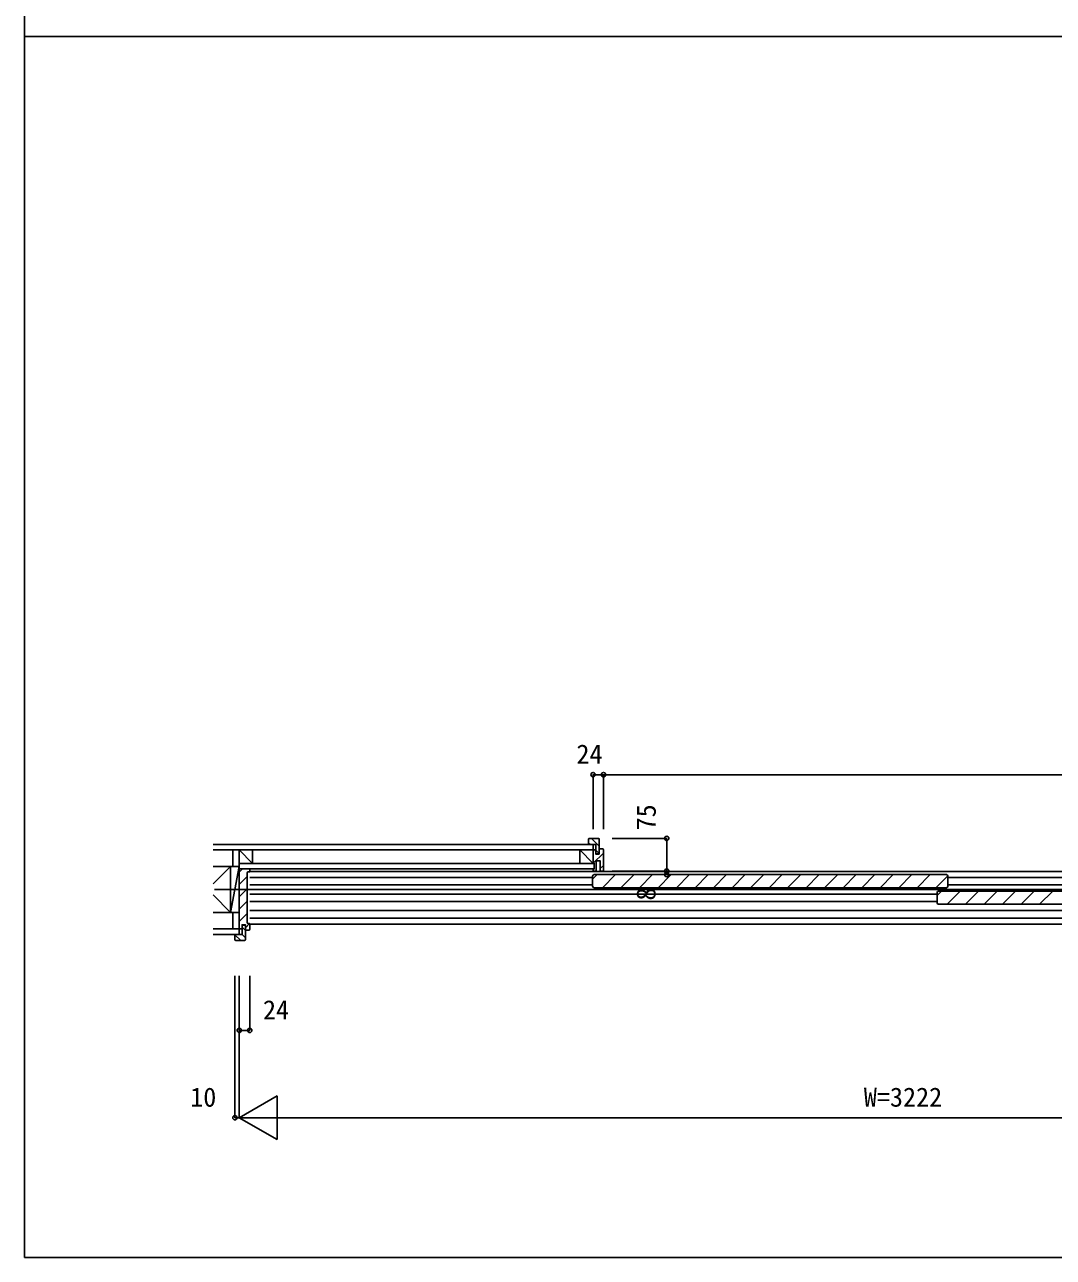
# Model space of a CAD drawing. Units: millimetres, scale not verified. Extents: x -14341 to 14340, y -10000 to 10000.
# Drawn here: x -14341 to -11984, y -10000 to -7175 of the extents above; entities that cross this region are included whole.
import ezdxf
from ezdxf.enums import TextEntityAlignment as Align

# ---------------------------------------------------------------- set-up
doc = ezdxf.new("R2010")
doc.units = ezdxf.units.MM
doc.header["$LTSCALE"] = 50
for name, color, linetype in [('0-2_YKK_B1', 4, 'Continuous'), ('0-3_YKK_C1', 4, 'Continuous'), ('0-4_YKK_F1', 7, 'Continuous'), ('0-6_YKK_N1', 2, 'Continuous'), ('0-7_YKK_Z1', 7, 'Continuous')]:
    doc.layers.add(name, color=color, linetype=linetype)
doc.styles.add('ＭＳ ゴシック', font='')
doc.styles.get('ＭＳ ゴシック').set_extended_font_data('MS Gothic')

msp = doc.modelspace()

# ---------------------------------------------------------------- linework, layer by layer
at = {"layer": '0-2_YKK_B1'}
for p, q in [((-13048.68, -9050.39), (-13045.37, -9053.7)), ((-13026.68, -9039.7), (-13046.68, -9039.7)), ((-13042.4, -9039.7), (-13024.68, -9057.42)), ((-13038.68, -9069.09), (-13035.79, -9066.2)), ((-13032.18, -9066.89), (-13024.68, -9074.39)), ((-13024.68, -9074.7), (-13024.68, -9041.7)), ((-13014.68, -9114.7), (-13014.68, -9065.7)), ((-13038, -9096.7), (-13014.68, -9073.37)), ((-13849.18, -9116.88), (-13842, -9109.7)), ((-13831.18, -9118.7), (-13831.18, -9232.7)), ((-13826.18, -9116.7), (-13829.18, -9116.7)), ((-13039.68, -9132.93), (-13029.45, -9122.7)), ((-13036.38, -9122.7), (-12228.98, -9122.7)), ((-13021.93, -9108.91), (-13014.68, -9101.66)), ((-13017.02, -9152.7), (-12987.02, -9122.7)), ((-12974.6, -9152.7), (-12944.6, -9122.7)), ((-12932.17, -9152.7), (-12902.17, -9122.7)), ((-12889.74, -9152.7), (-12859.74, -9122.7)), ((-12847.32, -9152.7), (-12817.32, -9122.7)), ((-12804.89, -9152.7), (-12774.89, -9122.7)), ((-12762.46, -9152.7), (-12732.46, -9122.7)), ((-12720.04, -9152.7), (-12690.04, -9122.7)), ((-12677.61, -9152.7), (-12647.61, -9122.7)), ((-12635.19, -9152.7), (-12605.19, -9122.7)), ((-12592.76, -9152.7), (-12562.76, -9122.7)), ((-12550.33, -9152.7), (-12520.33, -9122.7)), ((-12507.91, -9152.7), (-12477.91, -9122.7)), ((-12465.48, -9152.7), (-12435.48, -9122.7)), ((-12423.05, -9152.7), (-12393.05, -9122.7)), ((-12380.63, -9152.7), (-12350.63, -9122.7)), ((-12338.2, -9152.7), (-12308.2, -9122.7)), ((-12295.77, -9152.7), (-12265.77, -9122.7)), ((-13849.18, -9145.16), (-13831.18, -9127.16)), ((-13039.68, -9149.4), (-13039.68, -9126)), ((-12253.35, -9152.7), (-12225.79, -9125.14)), ((-12225.68, -9126), (-12225.68, -9149.4)), ((-13849.18, -9173.45), (-13831.18, -9155.45)), ((-13036.38, -9152.7), (-12228.98, -9152.7)), ((-12250.18, -9170.93), (-12239.95, -9160.7)), ((-12250.18, -9187.4), (-12250.18, -9164)), ((-12246.88, -9160.7), (-11439.48, -9160.7)), ((-12227.52, -9190.7), (-12197.52, -9160.7)), ((-12185.1, -9190.7), (-12155.1, -9160.7)), ((-12142.67, -9190.7), (-12112.67, -9160.7)), ((-12100.24, -9190.7), (-12070.24, -9160.7)), ((-12057.82, -9190.7), (-12027.82, -9160.7)), ((-12015.39, -9190.7), (-11985.39, -9160.7)), ((-13849.18, -9201.73), (-13831.18, -9183.73)), ((-12246.88, -9190.7), (-11439.48, -9190.7)), ((-13849.18, -9230.02), (-13831.18, -9212.02)), ((-13835.18, -9244.3), (-13825.7, -9234.82)), ((-13829.18, -9234.7), (-13826.18, -9234.7)), ((-13825.18, -9235.7), (-13825.18, -9247.7)), ((-13859.18, -9260.36), (-13845.84, -9273.7)), ((-13842.87, -9259.7), (-13835.18, -9267.39)), ((-13842.68, -9242.92), (-13835.18, -9250.42)), ((-13835.18, -9238.7), (-13835.18, -9271.7)), ((-13837.18, -9273.7), (-13857.18, -9273.7))]:
    msp.add_line(p, q, dxfattribs=at)
for points in [[(-13048.68, -9041.7), (-13048.68, -9053.7), (-13032.18, -9053.7), (-13032.18, -9074.7), (-13024.68, -9074.7)], [(-13016.68, -9063.7), (-13024.68, -9063.7), (-13024.68, -9070.7), (-13024.68, -9075.7), (-13032.38, -9075.7), (-13032.38, -9067.2), (-13033.38, -9066.2), (-13038.68, -9066.2), (-13038.68, -9096.7), (-13035.68, -9096.7), (-13035.68, -9109.7), (-13038.68, -9109.7), (-13038.68, -9114.7), (-13031.43, -9114.7), (-13031.43, -9109.95), (-13031.43, -9091.2), (-13021.93, -9091.2), (-13021.93, -9109.95), (-13021.93, -9114.7), (-13014.68, -9114.7)], [(-13849.18, -9247.2), (-13849.18, -9109.7), (-13832.18, -9109.7), (-13825.18, -9109.7), (-13825.18, -9115.7)], [(-13859.18, -9271.7), (-13859.18, -9259.7), (-13842.68, -9259.7), (-13842.68, -9238.7), (-13835.18, -9238.7)], [(-13827.18, -9249.7), (-13835.18, -9249.7), (-13835.18, -9242.7), (-13835.18, -9237.7), (-13842.88, -9237.7), (-13842.88, -9246.2), (-13843.88, -9247.2), (-13849.18, -9247.2)]]:
    msp.add_lwpolyline(points, dxfattribs=at)
for centre, radius, start, end in [((-13046.68, -9041.7), 2, 90.00001, 179.99999), ((-13026.68, -9041.7), 2, 0.00001, 89.99999), ((-13016.68, -9065.7), 2, 0.00001, 89.99999), ((-13829.18, -9118.7), 2, 90.00001, 179.99999), ((-13826.18, -9115.7), 1, 270.00001, 359.99999), ((-13036.38, -9126), 3.3, 90, 180), ((-12228.98, -9126), 3.3, 0, 90), ((-13036.38, -9149.4), 3.3, 180, 270), ((-12228.98, -9149.4), 3.3, 270, 0), ((-12246.88, -9164), 3.3, 90, 180), ((-12246.88, -9187.4), 3.3, 180, 270), ((-13829.18, -9232.7), 2, 180.00001, 269.99999), ((-13826.18, -9235.7), 1, 0.00001, 89.99999), ((-13827.18, -9247.7), 2, 270.00001, 359.99999), ((-13857.18, -9271.7), 2, 180.00001, 269.99999), ((-13837.18, -9271.7), 2, 270.00001, 359.99999)]:
    msp.add_arc(centre, radius, start, end, dxfattribs=at)
at = {"layer": '0-3_YKK_C1'}
for p, q in [((-13825.17, -9115.2), (-10651.18, -9115.2)), ((-13039.68, -9129.2), (-13825.17, -9129.2)), ((-13825.17, -9146.2), (-13039.68, -9146.2)), ((-12225.68, -9129.2), (-10651.18, -9129.2)), ((-10651.18, -9146.2), (-12225.68, -9146.2)), ((-12250.18, -9167.2), (-13825.17, -9167.2)), ((-13825.17, -9184.2), (-12250.05, -9184.2)), ((-11460.68, -9205.2), (-13825.17, -9205.2)), ((-13825.17, -9222.2), (-11460.68, -9222.2)), ((-13825.17, -9236.2), (-10651.18, -9236.2))]:
    msp.add_line(p, q, dxfattribs=at)
at = {"layer": '0-4_YKK_F1'}
for p, q in [((-14341, -9999.7), (-14341, 10000.3)), ((-14341, -7202.2), (14159, -7202.2)), ((-14341, -9999.7), (14340.02, -9999.7)), ((-14341, -9999.7), (-14340, -9999.7)), ((-14341, -9999.7), (-14340, -9999.7))]:
    msp.add_line(p, q, dxfattribs=at)
at = {"layer": '0-6_YKK_N1'}
for p, q in [((-13014.68, -8893.7), (-13014.68, -9018.7)), ((-13014.68, -8893.7), (-10651.18, -8893.7)), ((-12994.68, -9039.7), (-12869.68, -9039.7)), ((-12869.68, -9114.7), (-12869.68, -9039.7)), ((-12994.68, -9114.7), (-12869.68, -9114.7)), ((-12994.68, -9122.7), (-12869.68, -9122.7)), ((-12869.68, -9114.7), (-12869.68, -9122.7)), ((-13859.18, -9354.7), (-13859.18, -9679.7)), ((-13849.18, -9354.7), (-13849.18, -9679.7)), ((-13825.18, -9354.7), (-13825.18, -9479.7)), ((-13849.18, -9479.7), (-13825.18, -9479.7)), ((-13849.18, -9679.7), (-13762.58, -9629.7)), ((-13762.58, -9629.7), (-13762.58, -9729.7)), ((-13849.18, -9679.7), (-13859.18, -9679.7)), ((-13849.18, -9679.7), (-13762.58, -9729.7)), ((-13849.18, -9679.7), (-10627.18, -9679.7))]:
    msp.add_line(p, q, dxfattribs=at)
msp.add_lwpolyline([(-13014.68, -8893.7), (-13038.68, -8893.7), (-13038.68, -9018.7)], dxfattribs=at)
for centre in [(-13038.68, -8893.7), (-13014.68, -8893.7), (-12869.68, -9039.7), (-12869.68, -9114.7), (-12869.68, -9122.7), (-13849.18, -9479.7), (-13825.18, -9479.7), (-13859.18, -9679.7)]:
    msp.add_circle(centre, 5, dxfattribs=at)
at = {"layer": '0-7_YKK_Z1'}
for p, q in [((-13909.08, -9053.7), (-13048.68, -9053.7)), ((-13038.68, -9066.2), (-13909.08, -9066.2)), ((-13864.17, -9066.2), (-13864.17, -9104.2)), ((-13819.17, -9097.2), (-13849.17, -9066.2)), ((-13819.17, -9066.2), (-13819.17, -9097.2)), ((-13068.68, -9066.2), (-13038.68, -9066.2)), ((-13038.68, -9053.7), (-13038.68, -9066.2)), ((-13909.08, -9144.1), (-13869.17, -9104.2)), ((-13909.08, -9104.2), (-13869.17, -9104.2)), ((-13869.17, -9104.2), (-13869.17, -9209.2)), ((-13849.17, -9104.2), (-13869.17, -9104.2)), ((-13849.17, -9104.2), (-13869.17, -9209.2)), ((-13869.17, -9104.2), (-13869.17, -9209.2)), ((-13035.68, -9097.2), (-13849.17, -9097.2)), ((-13849.17, -9097.2), (-13819.17, -9097.2)), ((-13849.17, -9097.2), (-13849.17, -9109.7)), ((-13849.17, -9104.2), (-13849.17, -9209.2)), ((-13849.17, -9109.7), (-13035.68, -9109.7)), ((-13068.68, -9097.2), (-13038.68, -9097.2)), ((-13035.68, -9109.7), (-13035.68, -9097.2)), ((-13909.08, -9169.3), (-13869.17, -9209.2)), ((-13905.82, -9156.7), (-10577.13, -9156.7)), ((-13909.08, -9209.2), (-13869.17, -9209.2)), ((-13849.17, -9209.2), (-13869.17, -9209.2)), ((-13864.17, -9209.2), (-13864.17, -9247.2)), ((-13849.17, -9247.2), (-13909.08, -9247.2))]:
    msp.add_line(p, q, dxfattribs=at)
for points in [[(-13849.17, -9097.2), (-13849.17, -9066.2), (-13819.17, -9066.2)], [(-13068.68, -9097.2), (-13068.68, -9066.2), (-13038.68, -9097.2), (-13038.68, -9066.2)], [(-13909.08, -9259.7), (-13849.17, -9259.7), (-13849.17, -9247.2)]]:
    msp.add_lwpolyline(points, dxfattribs=at)

# ---------------------------------------------------------------- texts
at = {"layer": '0-6_YKK_N1', "style": 'ＭＳ ゴシック'}
for s, p in [('24', (-13076.68, -8881.7)), ('24', (-13794.94, -9467.7)), ('10', (-13961.73, -9667.7)), ('W=3222', (-12418.18, -9667.7))]:
    msp.add_text(s, height=43.99, dxfattribs=at).set_placement(p, align=Align.BOTTOM_LEFT)
for s, p in [('75', (-12881.68, -9021.45)), ('8', (-12882.18, -9182.18))]:
    msp.add_text(s, height=43.99, rotation=90, dxfattribs=at).set_placement(p, align=Align.BOTTOM_LEFT)

doc.saveas('drawing.dxf')
